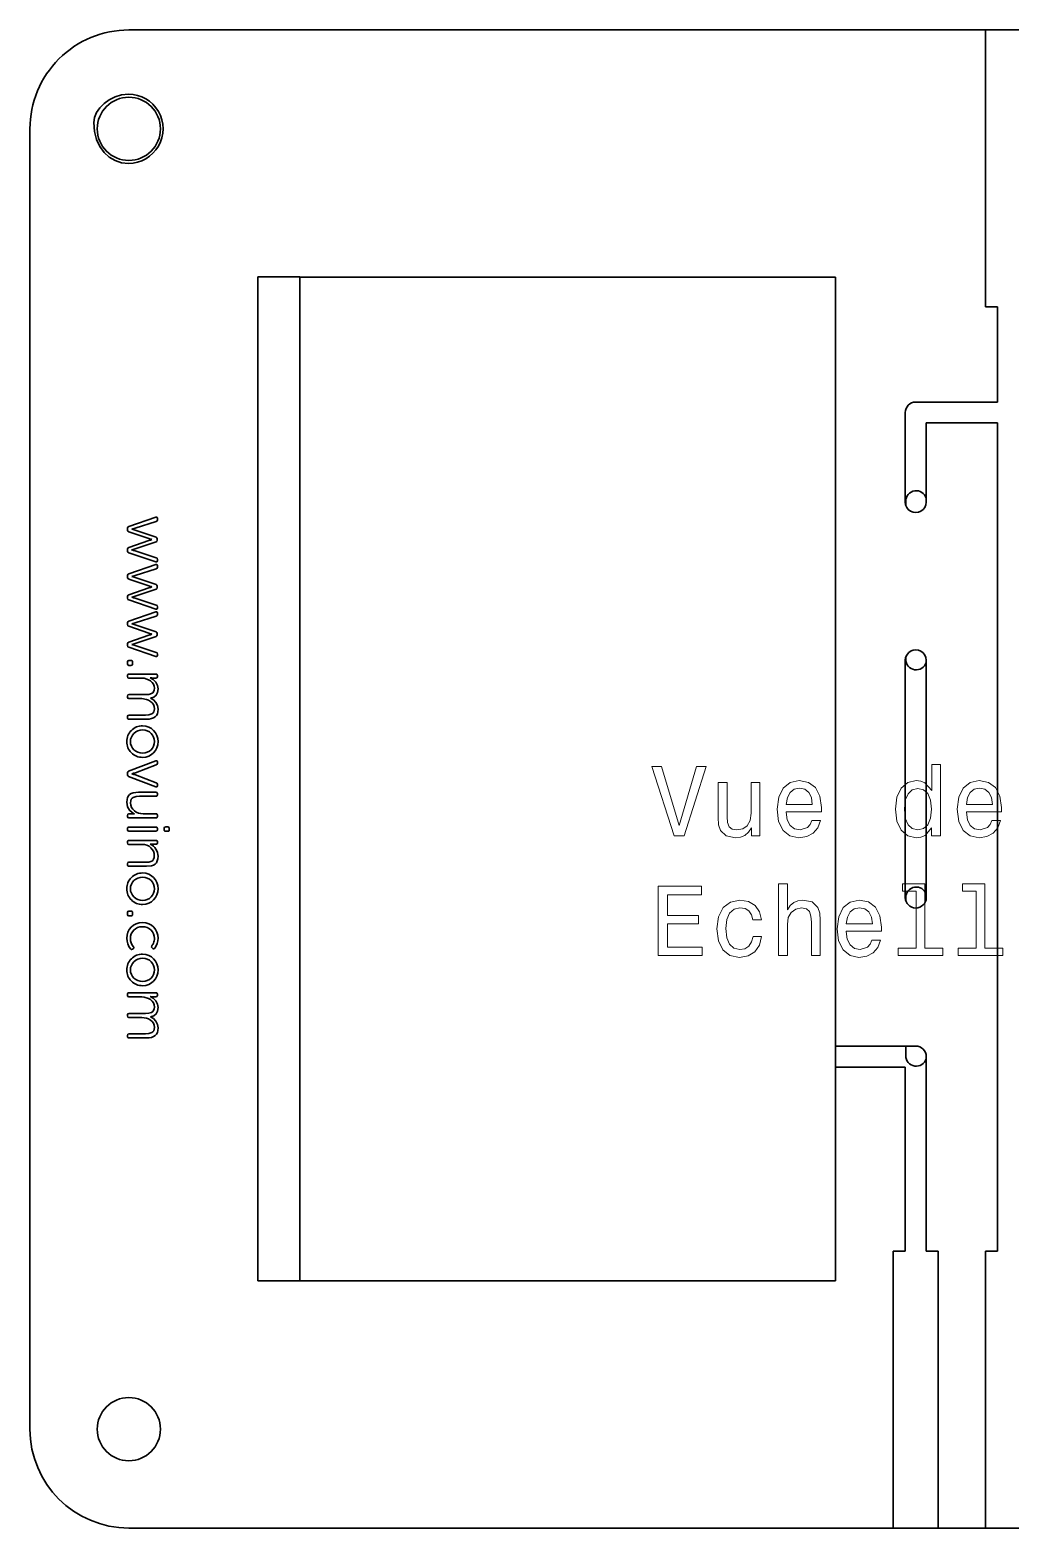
# Model space of a CAD drawing. Extents: x 321 to 857, y 218 to 648.
# Drawn here: x 640.2 to 689.7, y 289.1 to 364.8 of the extents above; entities that cross this region are included whole.
import ezdxf

# ---------------------------------------------------------------- set-up
doc = ezdxf.new("R2010")
doc.units = 0

msp = doc.modelspace()

# ---------------------------------------------------------------- linework, layer by layer
at = {"color": 7, "lineweight": 35}
for p, q in [((645.169, 364.839), (701.549, 364.839)), ((645.169, 364.839), (688.505, 364.839)), ((640.169, 294.079), (640.169, 359.839)), ((640.169, 294.079), (640.169, 359.839)), ((651.698, 301.584), (651.698, 352.348)), ((653.819, 352.348), (653.819, 301.584)), ((653.819, 301.584), (653.819, 352.342)), ((680.916, 352.342), (653.819, 352.342)), ((680.916, 313.451), (680.916, 352.342)), ((689.11, 303.08), (689.11, 344.964)), ((652.739, 301.577), (680.916, 301.577)), ((683.836, 289.079), (645.169, 289.079)), ((686.105, 289.079), (645.347, 289.079))]:
    msp.add_line(p, q, dxfattribs=at)
at = {"color": 7, "lineweight": 35, "ltscale": 0.349879}
msp.add_line((688.505, 350.844), (688.505, 364.839), dxfattribs=at)
at = {"color": 7, "lineweight": 35, "ltscale": 0.053038}
for p, q in [((651.698, 352.348), (653.819, 352.348)), ((653.819, 301.584), (651.698, 301.584))]:
    msp.add_line(p, q, dxfattribs=at)
at = {"color": 7, "lineweight": 35, "ltscale": 0.000172424}
msp.add_line((653.819, 352.348), (653.819, 352.342), dxfattribs=at)
at = {"color": 7, "lineweight": 35, "ltscale": 0.015115}
for p, q in [((689.11, 350.844), (688.505, 350.844)), ((688.505, 303.08), (689.11, 303.08))]:
    msp.add_line(p, q, dxfattribs=at)
at = {"color": 7, "lineweight": 35, "ltscale": 0.120544}
msp.add_line((689.11, 346.022), (689.11, 350.844), dxfattribs=at)
at = {"color": 7, "lineweight": 35, "ltscale": 0.113283}
msp.add_line((684.441, 340.962), (684.441, 345.493), dxfattribs=at)
at = {"color": 7, "lineweight": 35, "ltscale": 0.103705}
msp.add_line((684.962, 346.022), (689.11, 346.022), dxfattribs=at)
at = {"color": 7, "lineweight": 35, "ltscale": 2.59399e-05}
msp.add_line((684.962, 346.021), (684.962, 346.022), dxfattribs=at)
at = {"color": 7, "lineweight": 35, "ltscale": 0.100053}
msp.add_line((685.5, 344.964), (685.5, 340.962), dxfattribs=at)
at = {"color": 7, "lineweight": 35, "ltscale": 0.090253}
msp.add_line((689.11, 344.964), (685.5, 344.964), dxfattribs=at)
at = {"color": 7, "lineweight": 35, "ltscale": 0.005022}
msp.add_line((684.465, 340.807), (684.465, 341.008), dxfattribs=at)
at = {"color": 7, "lineweight": 35, "ltscale": 0.036023}
for p, q in [((645.166, 339.73), (646.53, 340.193)), ((646.53, 337.942), (645.166, 338.405)), ((645.166, 337.338), (646.53, 337.8)), ((646.53, 335.549), (645.166, 336.012)), ((645.166, 334.945), (646.53, 335.408)), ((646.53, 333.157), (645.166, 333.62))]:
    msp.add_line(p, q, dxfattribs=at)
at = {"color": 7, "lineweight": 35, "ltscale": 0.002335}
msp.add_line((645.103, 339.55), (645.103, 339.643), dxfattribs=at)
at = {"color": 7, "lineweight": 35, "ltscale": 0.02678}
for p, q in [((646.179, 339.117), (645.166, 339.466)), ((646.179, 336.724), (645.166, 337.073)), ((646.179, 334.332), (645.166, 334.681))]:
    msp.add_line(p, q, dxfattribs=at)
at = {"color": 7, "lineweight": 35, "ltscale": 0.004211}
for p, q in [((645.487, 339.637), (645.325, 339.592)), ((645.487, 337.244), (645.325, 337.199)), ((645.487, 334.852), (645.325, 334.807))]:
    msp.add_line(p, q, dxfattribs=at)
at = {"color": 7, "lineweight": 35, "ltscale": 0.000145721}
msp.add_line((645.325, 339.592), (645.325, 339.586), dxfattribs=at)
at = {"color": 7, "lineweight": 35, "ltscale": 0.002765}
for p, q in [((645.325, 339.586), (645.432, 339.556)), ((645.325, 337.193), (645.432, 337.163)), ((645.325, 334.801), (645.432, 334.771))]:
    msp.add_line(p, q, dxfattribs=at)
at = {"color": 7, "lineweight": 35, "ltscale": 0.001469}
for p, q in [((645.432, 339.556), (645.487, 339.538)), ((645.432, 337.163), (645.487, 337.145)), ((645.432, 334.771), (645.487, 334.753))]:
    msp.add_line(p, q, dxfattribs=at)
at = {"color": 7, "lineweight": 35, "ltscale": 0.027966}
for p, q in [((646.551, 339.983), (645.487, 339.637)), ((646.551, 337.59), (645.487, 337.244)), ((646.551, 335.198), (645.487, 334.852))]:
    msp.add_line(p, q, dxfattribs=at)
at = {"color": 7, "lineweight": 35, "ltscale": 0.027936}
for p, q in [((645.487, 339.538), (646.548, 339.186)), ((645.487, 337.145), (646.548, 336.794)), ((645.487, 334.753), (646.548, 334.401))]:
    msp.add_line(p, q, dxfattribs=at)
at = {"color": 7, "lineweight": 35, "ltscale": 0.001576}
for p, q in [((646.614, 340.13), (646.614, 340.067)), ((646.614, 338.065), (646.614, 338.002)), ((646.614, 335.672), (646.614, 335.609)), ((646.614, 335.345), (646.614, 335.282)), ((646.614, 333.28), (646.614, 333.217)), ((646.614, 326.686), (646.614, 326.623))]:
    msp.add_line(p, q, dxfattribs=at)
at = {"color": 7, "lineweight": 35, "ltscale": 0.026805}
for p, q in [((645.166, 338.666), (646.179, 339.018)), ((645.166, 336.273), (646.179, 336.625)), ((645.166, 333.881), (646.179, 334.233))]:
    msp.add_line(p, q, dxfattribs=at)
at = {"color": 7, "lineweight": 35, "ltscale": 0.027938}
for p, q in [((646.548, 338.946), (645.487, 338.594)), ((646.548, 336.553), (645.487, 336.201)), ((646.548, 334.161), (645.487, 333.809))]:
    msp.add_line(p, q, dxfattribs=at)
at = {"color": 7, "lineweight": 35, "ltscale": 0.000146484}
for p, q in [((646.341, 339.063), (646.341, 339.069)), ((645.325, 338.546), (645.325, 338.54)), ((645.325, 337.199), (645.325, 337.193)), ((646.341, 336.67), (646.341, 336.676)), ((645.325, 336.153), (645.325, 336.147)), ((645.325, 334.807), (645.325, 334.801)), ((646.341, 334.278), (646.341, 334.284)), ((645.325, 333.761), (645.325, 333.755)), ((645.46, 325.183), (645.46, 325.189))]:
    msp.add_line(p, q, dxfattribs=at)
at = {"color": 7, "lineweight": 35, "ltscale": 0.001801}
msp.add_line((646.608, 339.102), (646.608, 339.03), dxfattribs=at)
at = {"color": 7, "lineweight": 35, "ltscale": 0.002325}
for p, q in [((645.103, 338.489), (645.103, 338.582)), ((645.103, 336.096), (645.103, 336.189)), ((645.103, 333.704), (645.103, 333.797))]:
    msp.add_line(p, q, dxfattribs=at)
at = {"color": 7, "lineweight": 35, "ltscale": 0.002766}
for p, q in [((645.432, 338.576), (645.325, 338.546)), ((645.432, 336.183), (645.325, 336.153)), ((645.432, 333.791), (645.325, 333.761))]:
    msp.add_line(p, q, dxfattribs=at)
at = {"color": 7, "lineweight": 35, "ltscale": 0.001467}
for p, q in [((645.487, 338.594), (645.432, 338.576)), ((645.487, 336.201), (645.432, 336.183)), ((645.487, 333.809), (645.432, 333.791))]:
    msp.add_line(p, q, dxfattribs=at)
at = {"color": 7, "lineweight": 35, "ltscale": 0.027964}
for p, q in [((645.487, 338.495), (646.551, 338.149)), ((645.487, 336.102), (646.551, 335.757)), ((645.487, 333.71), (646.551, 333.364))]:
    msp.add_line(p, q, dxfattribs=at)
at = {"color": 7, "lineweight": 35, "ltscale": 0.002334}
for p, q in [((645.103, 337.157), (645.103, 337.25)), ((645.103, 334.765), (645.103, 334.858))]:
    msp.add_line(p, q, dxfattribs=at)
at = {"color": 7, "lineweight": 35, "ltscale": 0.001575}
msp.add_line((646.614, 337.737), (646.614, 337.674), dxfattribs=at)
at = {"color": 7, "lineweight": 35, "ltscale": 0.0018}
for p, q in [((646.608, 336.709), (646.608, 336.637)), ((646.608, 334.317), (646.608, 334.245))]:
    msp.add_line(p, q, dxfattribs=at)
at = {"color": 7, "lineweight": 35, "ltscale": 0.00248}
for p, q in [((645.103, 332.778), (645.103, 332.877)), ((645.352, 332.877), (645.352, 332.778)), ((645.103, 320.107), (645.103, 320.206)), ((645.352, 320.206), (645.352, 320.107))]:
    msp.add_line(p, q, dxfattribs=at)
at = {"color": 7, "lineweight": 35, "ltscale": 0.002557}
for p, q in [((645.178, 332.949), (645.28, 332.949)), ((645.28, 332.706), (645.178, 332.706)), ((645.178, 320.278), (645.28, 320.278)), ((645.28, 320.034), (645.178, 320.034))]:
    msp.add_line(p, q, dxfattribs=at)
at = {"color": 7, "lineweight": 35, "ltscale": 0.299998}
for p, q in [((684.441, 320.962), (684.441, 332.962)), ((685.5, 332.962), (685.5, 320.962))]:
    msp.add_line(p, q, dxfattribs=at)
at = {"color": 7, "lineweight": 35, "ltscale": 0.002743}
msp.add_line((684.465, 333.007), (684.465, 333.117), dxfattribs=at)
at = {"color": 7, "lineweight": 35, "ltscale": 0.00143}
for p, q in [((645.103, 332.135), (645.103, 332.192)), ((646.614, 326.217), (646.614, 326.16)), ((645.103, 324.395), (645.103, 324.452)), ((646.614, 324.452), (646.614, 324.395)), ((645.103, 323.725), (645.103, 323.782)), ((645.103, 316.015), (645.103, 316.073))]:
    msp.add_line(p, q, dxfattribs=at)
at = {"color": 7, "lineweight": 35, "ltscale": 0.034036}
for p, q in [((645.178, 332.267), (646.539, 332.267)), ((646.539, 324.993), (645.178, 324.993)), ((645.178, 324.528), (646.539, 324.528)), ((646.539, 324.323), (645.178, 324.323)), ((645.178, 323.857), (646.539, 323.857)), ((645.178, 316.148), (646.539, 316.148))]:
    msp.add_line(p, q, dxfattribs=at)
at = {"color": 7, "lineweight": 35, "ltscale": 0.01638}
for p, q in [((645.833, 332.063), (645.178, 332.063)), ((645.833, 331.023), (645.178, 331.023)), ((645.833, 315.943), (645.178, 315.943)), ((645.833, 314.903), (645.178, 314.903))]:
    msp.add_line(p, q, dxfattribs=at)
at = {"color": 7, "lineweight": 35, "ltscale": 0.000154877}
for p, q in [((646.257, 332.078), (646.257, 332.072)), ((646.272, 331.05), (646.272, 331.044)), ((645.322, 327.224), (645.322, 327.218)), ((646.257, 323.668), (646.257, 323.662)), ((646.257, 315.959), (646.257, 315.952)), ((646.272, 314.931), (646.272, 314.924)), ((652.739, 301.584), (652.739, 301.577))]:
    msp.add_line(p, q, dxfattribs=at)
at = {"color": 7, "lineweight": 35, "ltscale": 0.004358}
for p, q in [((646.539, 332.066), (646.365, 332.066)), ((645.178, 325.192), (645.352, 325.192)), ((646.539, 323.656), (646.365, 323.656)), ((646.539, 315.947), (646.365, 315.947))]:
    msp.add_line(p, q, dxfattribs=at)
at = {"color": 7, "lineweight": 35, "ltscale": 0.001352}
for p, q in [((646.614, 332.192), (646.614, 332.138)), ((646.614, 316.073), (646.614, 316.019)), ((645.103, 313.941), (645.103, 313.996))]:
    msp.add_line(p, q, dxfattribs=at)
at = {"color": 7, "lineweight": 35, "ltscale": 0.001421}
for p, q in [((645.103, 331.095), (645.103, 331.152)), ((646.614, 325.123), (646.614, 325.066)), ((645.103, 322.619), (645.103, 322.676)), ((645.103, 314.976), (645.103, 315.033))]:
    msp.add_line(p, q, dxfattribs=at)
at = {"color": 7, "lineweight": 35, "ltscale": 0.020894}
for p, q in [((645.178, 331.227), (646.013, 331.227)), ((645.178, 330.19), (646.013, 330.19)), ((645.178, 315.108), (646.013, 315.108)), ((645.178, 314.071), (646.013, 314.071))]:
    msp.add_line(p, q, dxfattribs=at)
at = {"color": 7, "lineweight": 35, "ltscale": 0.001353}
for p, q in [((645.103, 330.061), (645.103, 330.115)), ((645.103, 325.066), (645.103, 325.12)), ((646.614, 323.782), (646.614, 323.728))]:
    msp.add_line(p, q, dxfattribs=at)
at = {"color": 7, "lineweight": 35, "ltscale": 0.022168}
for p, q in [((646.064, 329.986), (645.178, 329.986)), ((646.064, 322.544), (645.178, 322.544)), ((646.064, 313.866), (645.178, 313.866))]:
    msp.add_line(p, q, dxfattribs=at)
at = {"color": 7, "lineweight": 35, "ltscale": 0.036627}
msp.add_line((645.16, 327.353), (646.527, 327.879), dxfattribs=at)
at = {"color": 7, "lineweight": 35, "ltscale": 0.028065}
msp.add_line((646.554, 327.674), (645.505, 327.275), dxfattribs=at)
at = {"color": 7, "lineweight": 35, "ltscale": 0.001654}
msp.add_line((646.614, 327.822), (646.614, 327.756), dxfattribs=at)
at = {"color": 7, "lineweight": 35, "ltscale": 0.002472}
msp.add_line((645.103, 327.17), (645.103, 327.269), dxfattribs=at)
at = {"color": 7, "lineweight": 35, "ltscale": 0.036629}
msp.add_line((646.527, 326.562), (645.16, 327.089), dxfattribs=at)
at = {"color": 7, "lineweight": 35, "ltscale": 0.028041}
msp.add_line((645.505, 327.164), (646.554, 326.767), dxfattribs=at)
at = {"color": 7, "lineweight": 35, "ltscale": 0.02216}
msp.add_line((645.653, 326.289), (646.539, 326.289), dxfattribs=at)
at = {"color": 7, "lineweight": 35, "ltscale": 0.020808}
msp.add_line((646.539, 326.084), (645.707, 326.084), dxfattribs=at)
at = {"color": 7, "lineweight": 35, "ltscale": 0.016226}
msp.add_line((645.89, 325.198), (646.539, 325.198), dxfattribs=at)
at = {"color": 7, "lineweight": 35, "ltscale": 0.001878}
for p, q in [((646.96, 324.386), (646.96, 324.461)), ((647.215, 324.461), (647.215, 324.386))]:
    msp.add_line(p, q, dxfattribs=at)
at = {"color": 7, "lineweight": 35, "ltscale": 0.002704}
for p, q in [((647.032, 324.534), (647.14, 324.534)), ((647.14, 324.314), (647.032, 324.314))]:
    msp.add_line(p, q, dxfattribs=at)
at = {"color": 7, "lineweight": 35, "ltscale": 0.016605}
msp.add_line((645.842, 323.653), (645.178, 323.653), dxfattribs=at)
at = {"color": 7, "lineweight": 35, "ltscale": 0.020816}
msp.add_line((645.178, 322.748), (646.01, 322.748), dxfattribs=at)
at = {"color": 7, "lineweight": 35, "ltscale": 0.003988}
msp.add_line((684.465, 320.807), (684.465, 320.966), dxfattribs=at)
at = {"color": 7, "lineweight": 35, "ltscale": 0.000922733}
msp.add_line((645.391, 318.369), (645.361, 318.348), dxfattribs=at)
at = {"color": 7, "lineweight": 35, "ltscale": 0.000979538}
msp.add_line((646.377, 318.393), (646.344, 318.414), dxfattribs=at)
at = {"color": 7, "lineweight": 35, "ltscale": 0.026458}
msp.add_line((680.912, 312.393), (680.912, 313.451), dxfattribs=at)
at = {"color": 7, "lineweight": 35, "ltscale": 0.000100708}
msp.add_line((680.912, 313.451), (680.916, 313.451), dxfattribs=at)
at = {"color": 7, "lineweight": 35, "ltscale": 0.101004}
msp.add_line((680.916, 313.451), (684.956, 313.451), dxfattribs=at)
at = {"color": 7, "lineweight": 35, "ltscale": 0.012112}
msp.add_line((684.465, 312.966), (684.465, 313.451), dxfattribs=at)
at = {"color": 7, "lineweight": 35, "ltscale": 0.000326821}
msp.add_line((684.956, 313.451), (684.969, 313.452), dxfattribs=at)
at = {"color": 7, "lineweight": 35, "ltscale": 0.246049}
msp.add_line((685.5, 312.922), (685.5, 303.08), dxfattribs=at)
at = {"color": 7, "lineweight": 35, "ltscale": 0.000102234}
msp.add_line((680.912, 312.393), (680.916, 312.393), dxfattribs=at)
at = {"color": 7, "lineweight": 35, "ltscale": 0.088135}
msp.add_line((684.441, 312.393), (680.916, 312.393), dxfattribs=at)
at = {"color": 7, "lineweight": 35, "ltscale": 0.270382}
msp.add_line((680.916, 301.577), (680.916, 312.393), dxfattribs=at)
at = {"color": 7, "lineweight": 35, "ltscale": 0.232819}
msp.add_line((684.441, 303.08), (684.441, 312.393), dxfattribs=at)
at = {"color": 7, "lineweight": 35, "ltscale": 0.015125}
for p, q in [((683.836, 303.08), (684.441, 303.08)), ((685.5, 303.08), (686.105, 303.08))]:
    msp.add_line(p, q, dxfattribs=at)
at = {"color": 7, "lineweight": 35, "ltscale": 0.350005}
for p, q in [((683.836, 289.08), (683.836, 303.08)), ((686.105, 303.08), (686.105, 289.08)), ((688.505, 289.08), (688.505, 303.08))]:
    msp.add_line(p, q, dxfattribs=at)
at = {"color": 7, "lineweight": 35, "ltscale": 0.026045}
msp.add_line((652.739, 301.584), (651.698, 301.584), dxfattribs=at)
at = {"color": 7, "lineweight": 35, "ltscale": 0.026993}
msp.add_line((653.819, 301.584), (652.739, 301.584), dxfattribs=at)
at = {"color": 7, "lineweight": 35, "ltscale": 0.060013}
msp.add_line((688.505, 289.079), (686.105, 289.079), dxfattribs=at)
at = {"color": 7, "lineweight": 35, "ltscale": 0.384578}
msp.add_line((701.499, 289.079), (686.116, 289.079), dxfattribs=at)
at = {"color": 7, "lineweight": 35}
for points in [[(645.154, 361.591), (644.801, 361.556), (644.473, 361.459), (644.175, 361.309), (643.916, 361.119), (643.703, 360.898), (643.541, 360.659), (643.439, 360.41), (643.404, 360.164)], [(643.404, 360.164), (643.439, 359.705), (643.541, 359.296), (643.703, 358.942), (643.916, 358.644), (644.175, 358.408), (644.473, 358.234), (644.801, 358.128), (645.154, 358.092)], [(646.53, 340.193), (646.577, 340.197), (646.605, 340.176), (646.614, 340.13)], [(646.614, 338.002), (646.605, 337.958), (646.577, 337.938), (646.53, 337.942)], [(646.53, 337.8), (646.577, 337.804), (646.605, 337.783), (646.614, 337.737)], [(646.614, 335.609), (646.605, 335.565), (646.577, 335.545), (646.53, 335.549)], [(646.53, 335.408), (646.577, 335.412), (646.605, 335.391), (646.614, 335.345)], [(646.614, 333.217), (646.605, 333.173), (646.577, 333.153), (646.53, 333.157)], [(646.464, 331.546), (646.45, 331.655), (646.409, 331.756), (646.345, 331.845), (646.263, 331.92), (646.167, 331.98), (645.947, 332.053), (645.833, 332.063)], [(646.257, 332.072), (646.404, 331.988), (646.53, 331.855), (646.617, 331.693), (646.642, 331.605), (646.651, 331.516)], [(646.539, 332.267), (646.581, 332.259), (646.606, 332.234), (646.614, 332.192)], [(646.614, 332.138), (646.606, 332.098), (646.581, 332.074), (646.539, 332.066)], [(646.013, 331.227), (646.179, 331.236), (646.323, 331.278), (646.38, 331.319), (646.425, 331.375), (646.454, 331.449), (646.464, 331.546)], [(646.651, 331.516), (646.627, 331.33), (646.556, 331.194), (646.437, 331.102), (646.272, 331.05)], [(646.464, 330.515), (646.45, 330.624), (646.41, 330.722), (646.347, 330.809), (646.266, 330.883), (646.17, 330.943), (646.063, 330.987), (645.833, 331.023)], [(646.013, 330.19), (646.188, 330.202), (646.33, 330.25), (646.386, 330.293), (646.428, 330.35), (646.455, 330.423), (646.464, 330.515)], [(646.272, 331.044), (646.412, 330.958), (646.533, 330.829), (646.619, 330.67), (646.651, 330.488)], [(645.866, 329.65), (646.028, 329.634), (646.177, 329.586), (646.31, 329.512), (646.425, 329.415), (646.519, 329.297), (646.59, 329.163), (646.635, 329.013), (646.651, 328.853)], [(645.866, 329.439), (645.739, 329.427), (645.621, 329.393), (645.516, 329.338), (645.426, 329.266), (645.352, 329.18), (645.297, 329.08), (645.262, 328.968), (645.249, 328.85), (645.262, 328.733), (645.297, 328.623), (645.352, 328.523), (645.426, 328.437), (645.516, 328.365), (645.621, 328.31), (645.739, 328.276), (645.866, 328.264)], [(645.866, 328.264), (645.991, 328.276), (646.105, 328.31), (646.208, 328.365), (646.296, 328.437), (646.368, 328.523), (646.422, 328.623), (646.456, 328.733), (646.467, 328.85), (646.456, 328.968), (646.422, 329.08), (646.368, 329.18), (646.296, 329.266), (646.208, 329.338), (646.105, 329.393), (645.99, 329.427), (645.866, 329.439)], [(646.651, 328.853), (646.635, 328.692), (646.59, 328.542), (646.519, 328.406), (646.425, 328.288), (646.31, 328.19), (646.177, 328.117), (646.028, 328.07), (645.866, 328.053)], [(646.527, 327.879), (646.575, 327.886), (646.592, 327.879), (646.61, 327.854), (646.614, 327.822)], [(646.614, 326.623), (646.61, 326.588), (646.605, 326.576), (646.593, 326.562), (646.576, 326.556), (646.527, 326.562)], [(645.066, 325.784), (645.077, 325.918), (645.107, 326.028), (645.151, 326.108), (645.211, 326.172), (645.293, 326.224), (645.393, 326.26), (645.653, 326.289)], [(645.46, 325.189), (645.337, 325.259), (645.208, 325.383), (645.107, 325.557), (645.077, 325.664), (645.066, 325.784)], [(645.707, 326.084), (645.535, 326.074), (645.393, 326.03), (645.337, 325.989), (645.295, 325.931), (645.268, 325.854), (645.259, 325.757)], [(646.539, 326.289), (646.581, 326.281), (646.606, 326.257), (646.614, 326.217)], [(645.259, 325.757), (645.272, 325.634), (645.312, 325.524), (645.372, 325.428), (645.451, 325.348), (645.546, 325.284), (645.653, 325.237), (645.769, 325.208), (645.89, 325.198)], [(646.539, 325.198), (646.581, 325.19), (646.606, 325.164), (646.614, 325.123)], [(646.614, 325.066), (646.606, 325.026), (646.581, 325.001), (646.539, 324.993)], [(646.539, 324.528), (646.581, 324.519), (646.606, 324.494), (646.614, 324.452)], [(646.614, 324.395), (646.606, 324.355), (646.581, 324.331), (646.539, 324.323)], [(647.14, 324.534), (647.182, 324.526), (647.207, 324.502), (647.215, 324.461)], [(647.215, 324.386), (647.207, 324.346), (647.182, 324.322), (647.14, 324.314)], [(646.458, 323.079), (646.447, 323.195), (646.412, 323.304), (646.356, 323.402), (646.282, 323.486), (646.192, 323.555), (646.087, 323.608), (645.969, 323.641), (645.842, 323.653)], [(646.539, 323.857), (646.581, 323.849), (646.606, 323.824), (646.614, 323.782)], [(646.614, 323.728), (646.606, 323.688), (646.581, 323.664), (646.539, 323.656)], [(646.01, 322.748), (646.182, 322.759), (646.325, 322.804), (646.38, 322.846), (646.422, 322.905), (646.449, 322.981), (646.458, 323.079)], [(646.651, 323.052), (646.641, 322.922), (646.611, 322.814), (646.563, 322.727), (646.497, 322.658), (646.413, 322.606), (646.312, 322.571), (646.064, 322.544)], [(645.866, 321.997), (645.739, 321.985), (645.621, 321.95), (645.516, 321.895), (645.426, 321.824), (645.352, 321.738), (645.297, 321.638), (645.262, 321.526), (645.249, 321.408), (645.262, 321.291), (645.297, 321.18), (645.352, 321.081), (645.426, 320.994), (645.516, 320.923), (645.621, 320.868), (645.739, 320.834), (645.866, 320.821)], [(645.866, 322.207), (646.028, 322.191), (646.177, 322.144), (646.31, 322.07), (646.425, 321.973), (646.519, 321.855), (646.59, 321.72), (646.635, 321.571), (646.651, 321.411)], [(645.866, 320.821), (645.991, 320.834), (646.105, 320.868), (646.208, 320.923), (646.296, 320.994), (646.368, 321.081), (646.422, 321.18), (646.456, 321.291), (646.467, 321.408), (646.456, 321.526), (646.422, 321.638), (646.368, 321.738), (646.296, 321.824), (646.208, 321.895), (646.105, 321.95), (645.99, 321.985), (645.866, 321.997)], [(646.651, 321.411), (646.635, 321.25), (646.59, 321.1), (646.519, 320.964), (646.425, 320.846), (646.31, 320.748), (646.177, 320.674), (646.028, 320.627), (645.866, 320.611)], [(645.066, 318.904), (645.081, 319.067), (645.124, 319.218), (645.193, 319.354), (645.286, 319.471), (645.401, 319.566), (645.535, 319.637), (645.688, 319.682), (645.857, 319.698)], [(645.857, 319.487), (645.728, 319.476), (645.61, 319.442), (645.507, 319.388), (645.42, 319.317), (645.348, 319.23), (645.295, 319.13), (645.261, 319.017), (645.25, 318.895)], [(645.857, 319.698), (646.024, 319.682), (646.177, 319.636), (646.312, 319.563), (646.428, 319.467), (646.522, 319.351), (646.592, 319.217), (646.636, 319.066), (646.651, 318.904)], [(646.467, 318.898), (646.456, 319.018), (646.422, 319.13), (646.369, 319.23), (646.297, 319.317), (646.209, 319.388), (646.105, 319.442), (645.987, 319.476), (645.857, 319.487)], [(645.409, 318.468), (645.427, 318.432), (645.421, 318.399), (645.391, 318.369)], [(646.479, 318.402), (646.449, 318.377), (646.415, 318.374), (646.377, 318.393)], [(645.866, 317.891), (645.739, 317.88), (645.621, 317.845), (645.516, 317.79), (645.426, 317.718), (645.352, 317.632), (645.297, 317.532), (645.262, 317.421), (645.249, 317.303), (645.262, 317.186), (645.297, 317.075), (645.352, 316.975), (645.426, 316.889), (645.516, 316.817), (645.621, 316.763), (645.739, 316.728), (645.866, 316.716)], [(645.866, 318.102), (646.028, 318.086), (646.177, 318.038), (646.31, 317.964), (646.425, 317.867), (646.519, 317.75), (646.59, 317.615), (646.635, 317.465), (646.651, 317.305)], [(645.866, 316.716), (645.991, 316.728), (646.105, 316.763), (646.208, 316.817), (646.296, 316.889), (646.368, 316.975), (646.422, 317.075), (646.456, 317.186), (646.467, 317.303), (646.456, 317.421), (646.422, 317.532), (646.368, 317.632), (646.296, 317.718), (646.208, 317.79), (646.105, 317.845), (645.99, 317.88), (645.866, 317.891)], [(646.651, 317.305), (646.635, 317.145), (646.59, 316.994), (646.519, 316.858), (646.425, 316.74), (646.31, 316.643), (646.177, 316.569), (646.028, 316.522), (645.866, 316.505)], [(646.464, 315.427), (646.45, 315.536), (646.409, 315.637), (646.345, 315.726), (646.263, 315.801), (646.167, 315.861), (645.947, 315.934), (645.833, 315.943)], [(646.257, 315.952), (646.404, 315.868), (646.53, 315.736), (646.617, 315.574), (646.642, 315.486), (646.651, 315.396)], [(646.539, 316.148), (646.581, 316.139), (646.606, 316.114), (646.614, 316.073)], [(646.614, 316.019), (646.606, 315.978), (646.581, 315.954), (646.539, 315.947)], [(646.013, 315.108), (646.179, 315.117), (646.323, 315.159), (646.38, 315.199), (646.425, 315.255), (646.454, 315.329), (646.464, 315.427)], [(646.651, 315.396), (646.627, 315.211), (646.556, 315.075), (646.437, 314.983), (646.272, 314.931)], [(646.464, 314.396), (646.45, 314.505), (646.41, 314.603), (646.347, 314.69), (646.266, 314.764), (646.17, 314.823), (646.063, 314.867), (645.833, 314.903)], [(646.272, 314.924), (646.412, 314.839), (646.533, 314.71), (646.619, 314.55), (646.651, 314.368)], [(646.013, 314.071), (646.188, 314.083), (646.33, 314.131), (646.386, 314.174), (646.428, 314.23), (646.455, 314.303), (646.464, 314.396)]]:
    msp.add_lwpolyline(points, dxfattribs=at)
at = {"color": 7, "lineweight": 13}
for points in [[(673.884, 327.584), (673.006, 324.604), (672.103, 327.584), (671.624, 327.584), (672.754, 324.079), (673.258, 324.079), (674.363, 327.584)], [(685.771, 324.498), (685.771, 324.079), (686.214, 324.079), (686.214, 327.7), (685.776, 327.7), (685.776, 326.374), (685.438, 326.757), (685.231, 326.848), (684.994, 326.883), (684.565, 326.783), (684.232, 326.5), (684.016, 326.046), (683.94, 325.436), (684.016, 324.826), (684.232, 324.367), (684.565, 324.079), (684.994, 323.984), (685.231, 324.019), (685.443, 324.11)], [(677.086, 326.788), (676.642, 326.788), (676.642, 325.224), (676.592, 324.861), (676.446, 324.599), (676.219, 324.438), (675.921, 324.387), (675.684, 324.427), (675.533, 324.548), (675.447, 324.755), (675.427, 325.048), (675.427, 326.788), (674.983, 326.788), (674.983, 325.007), (674.998, 324.649), (675.094, 324.352), (675.387, 324.079), (675.856, 323.984), (676.108, 324.019), (676.325, 324.11), (676.511, 324.266), (676.662, 324.493), (676.662, 324.079), (677.086, 324.079)], [(678.423, 325.305), (680.198, 325.305), (680.203, 325.512), (680.122, 326.092), (679.9, 326.525), (679.547, 326.788), (679.078, 326.883), (678.619, 326.783), (678.266, 326.5), (678.039, 326.041), (677.959, 325.436), (678.034, 324.816), (678.261, 324.362), (678.609, 324.079), (679.063, 323.984), (679.456, 324.049), (679.779, 324.221), (680.016, 324.493), (680.152, 324.856), (679.714, 324.856), (679.623, 324.654), (679.492, 324.503), (679.119, 324.382), (678.831, 324.438), (678.614, 324.614), (678.473, 324.901), (678.423, 325.29)], [(687.531, 325.305), (689.306, 325.305), (689.311, 325.512), (689.23, 326.092), (689.008, 326.525), (688.655, 326.788), (688.186, 326.883), (687.727, 326.783), (687.374, 326.5), (687.147, 326.041), (687.067, 325.436), (687.142, 324.816), (687.369, 324.362), (687.717, 324.079), (688.171, 323.984), (688.564, 324.049), (688.887, 324.221), (689.124, 324.493), (689.26, 324.856), (688.822, 324.856), (688.731, 324.654), (688.6, 324.503), (688.227, 324.382), (687.939, 324.438), (687.722, 324.614), (687.581, 324.901), (687.531, 325.29)], [(678.423, 325.678), (678.478, 326.026), (678.614, 326.283), (678.821, 326.44), (679.093, 326.495), (679.361, 326.44), (679.567, 326.283), (679.693, 326.026), (679.739, 325.678)], [(685.07, 326.485), (685.362, 326.414), (685.584, 326.218), (685.715, 325.89), (685.766, 325.436), (685.715, 324.977), (685.584, 324.649), (685.362, 324.448), (685.07, 324.382), (684.792, 324.448), (684.58, 324.649), (684.439, 324.982), (684.394, 325.436), (684.439, 325.885), (684.58, 326.213), (684.792, 326.414)], [(687.531, 325.678), (687.586, 326.026), (687.722, 326.283), (687.929, 326.44), (688.201, 326.495), (688.469, 326.44), (688.675, 326.283), (688.802, 326.026), (688.847, 325.678)], [(671.947, 318.033), (674.166, 318.033), (674.166, 318.456), (672.411, 318.456), (672.411, 319.641), (673.974, 319.641), (673.974, 320.06), (672.411, 320.06), (672.411, 321.109), (674.126, 321.109), (674.126, 321.533), (671.947, 321.533)], [(678.034, 318.033), (678.478, 318.033), (678.478, 319.596), (678.523, 319.954), (678.67, 320.216), (678.897, 320.378), (679.199, 320.438), (679.441, 320.388), (679.593, 320.252), (679.668, 320.025), (679.693, 319.722), (679.693, 318.033), (680.137, 318.033), (680.137, 319.813), (680.117, 320.171), (680.026, 320.468), (679.729, 320.741), (679.265, 320.837), (679.013, 320.801), (678.796, 320.706), (678.614, 320.554), (678.478, 320.347), (678.478, 321.654), (678.034, 321.654)], [(684.989, 321.28), (684.989, 318.406), (684.076, 318.406), (684.076, 318.033), (686.34, 318.033), (686.34, 318.406), (685.433, 318.406), (685.433, 321.654), (684.293, 321.654), (684.293, 321.28)], [(688.025, 321.28), (688.025, 318.406), (687.112, 318.406), (687.112, 318.033), (689.376, 318.033), (689.376, 318.406), (688.469, 318.406), (688.469, 321.654), (687.329, 321.654), (687.329, 321.28)], [(676.723, 319.843), (677.162, 319.843), (677.071, 320.247), (676.854, 320.564), (676.516, 320.761), (676.077, 320.837), (675.593, 320.736), (675.225, 320.453), (674.993, 319.994), (674.912, 319.379), (674.988, 318.769), (675.215, 318.315), (675.573, 318.033), (676.062, 317.937), (676.496, 318.012), (676.834, 318.224), (677.066, 318.557), (677.167, 319.001), (676.743, 319.001), (676.667, 318.718), (676.526, 318.507), (676.325, 318.376), (676.077, 318.335), (675.77, 318.401), (675.548, 318.602), (675.412, 318.93), (675.366, 319.394), (675.412, 319.848), (675.553, 320.176), (675.78, 320.378), (676.077, 320.448), (676.34, 320.403), (676.536, 320.287), (676.667, 320.095)], [(681.459, 319.258), (683.234, 319.258), (683.239, 319.465), (683.158, 320.045), (682.936, 320.479), (682.583, 320.741), (682.114, 320.837), (681.655, 320.736), (681.302, 320.453), (681.075, 319.994), (680.995, 319.389), (681.07, 318.769), (681.297, 318.315), (681.645, 318.033), (682.099, 317.937), (682.492, 318.002), (682.815, 318.174), (683.052, 318.446), (683.188, 318.809), (682.75, 318.809), (682.659, 318.608), (682.528, 318.456), (682.155, 318.335), (681.867, 318.391), (681.65, 318.567), (681.509, 318.855), (681.459, 319.243)], [(681.459, 319.631), (681.514, 319.979), (681.65, 320.236), (681.857, 320.393), (682.129, 320.448), (682.397, 320.393), (682.603, 320.236), (682.729, 319.979), (682.775, 319.631)]]:
    msp.add_lwpolyline(points, close=True, dxfattribs=at)
at = {"color": 7, "lineweight": 35}
for centre in [(645.169, 359.839), (645.169, 294.079)]:
    msp.add_circle(centre, 1.6, dxfattribs=at)
for centre, radius, start, end in [((645.169, 359.839), 5, 90, 180.00001), ((645.169, 359.839), 5, 90, 180.00001), ((645.155, 359.841), 1.75, 269.97946, 90.02306), ((684.97, 345.493), 0.529, 90.89247, 179.95562), ((684.97, 340.962), 0.529, 179.98532, 0.04224), ((684.994, 341.007), 0.529, 17.08804, 179.90487), ((645.186, 339.649), 0.0836, 104.24566, 183.93748), ((645.181, 339.543), 0.0787, 175.22378, 258.47186), ((646.535, 340.06), 0.0787, 281.52814, 4.77622), ((645.181, 338.589), 0.0787, 101.52814, 184.77622), ((646.975, 341.496), 2.508, 251.48521, 255.35253), ((646.553, 338.006), 1.078, 101.35552, 110.3134), ((646.53, 339.11), 0.0786, 354.26624, 76.4109), ((646.53, 339.022), 0.0782, 283.34726, 5.71547), ((645.182, 338.482), 0.0791, 175.19844, 258.2328), ((645.147, 337.588), 0.969, 69.43808, 79.41053), ((646.535, 338.072), 0.0791, 355.19844, 78.2328), ((645.186, 337.256), 0.0836, 104.24566, 183.93748), ((645.181, 337.151), 0.0787, 175.22378, 258.47186), ((646.535, 337.668), 0.0787, 281.52814, 4.77622), ((646.975, 339.103), 2.508, 251.48521, 255.35253), ((646.553, 335.614), 1.078, 101.35552, 110.3134), ((646.53, 336.717), 0.0786, 354.26624, 76.4109), ((646.53, 336.629), 0.0782, 283.34726, 5.71547), ((645.181, 336.196), 0.0787, 101.52814, 184.77622), ((645.182, 336.09), 0.0791, 175.19844, 258.2328), ((645.147, 335.195), 0.969, 69.43808, 79.41053), ((646.535, 335.679), 0.0791, 355.19844, 78.2328), ((645.186, 334.864), 0.0836, 104.24566, 183.93748), ((646.535, 335.275), 0.0787, 281.52814, 4.77622), ((645.181, 334.758), 0.0787, 175.22378, 258.47186), ((646.975, 336.711), 2.508, 251.48521, 255.35253), ((646.553, 333.221), 1.078, 101.35552, 110.3134), ((646.53, 334.325), 0.0786, 354.26624, 76.4109), ((646.53, 334.237), 0.0782, 283.34726, 5.71547), ((645.181, 333.804), 0.0787, 101.52814, 184.77622), ((645.182, 333.697), 0.0791, 175.19844, 258.2328), ((645.147, 332.803), 0.969, 69.43808, 79.41053), ((646.535, 333.287), 0.0791, 355.19844, 78.2328), ((684.971, 332.962), 0.529, 0.00675, 180.01544), ((645.29, 332.887), 0.0622, 351.21996, 98.78003), ((645.29, 332.768), 0.0623, 261.31961, 9.00009), ((684.993, 333.008), 0.53, 180.03006, 342.93223), ((645.167, 332.202), 0.0647, 81.04026, 188.95921), ((646.355, 332.475), 0.409, 256.03029, 271.32697), ((645.857, 328.859), 0.79, 89.33153, 180.65235), ((645.168, 330.051), 0.0649, 171.21496, 278.78504), ((645.856, 328.844), 0.79, 179.56009, 270.6812), ((645.184, 327.275), 0.0811, 107.24213, 184.78182), ((646.537, 327.75), 0.0767, 282.66464, 4.60524), ((645.179, 327.162), 0.0759, 174.27572, 255.57146), ((645.017, 328.659), 1.467, 281.98523, 289.42008), ((645.133, 326.236), 0.999, 68.12482, 79.09992), ((646.538, 326.692), 0.0762, 355.21977, 77.5673), ((646.549, 326.149), 0.0647, 261.04079, 8.95974), ((645.376, 324.82), 0.372, 76.94108, 93.70884), ((645.167, 324.463), 0.0647, 81.04026, 188.95921), ((647.023, 324.471), 0.0623, 81.31962, 189.00009), ((647.023, 324.377), 0.0622, 171.21996, 278.78003), ((645.167, 323.792), 0.0647, 81.04026, 188.95921), ((646.355, 324.065), 0.409, 256.03029, 271.32697), ((645.978, 323.049), 0.673, 0.20429, 65.55631), ((645.857, 321.417), 0.79, 89.33153, 180.65235), ((645.167, 322.609), 0.0647, 171.04079, 278.95974), ((645.856, 321.402), 0.79, 179.56009, 270.6812), ((684.994, 320.966), 0.529, 17.08535, 179.98531), ((684.971, 320.962), 0.529, 179.99114, 359.98912), ((645.29, 320.215), 0.0622, 351.21996, 98.78003), ((645.29, 320.097), 0.0623, 261.31961, 9.00009), ((645.901, 318.9), 0.835, 179.70799, 219.74417), ((645.916, 318.901), 0.667, 180.54129, 220.50725), ((645.464, 319.133), 1.062, 324.51661, 333.8024), ((645.96, 318.881), 0.507, 334.64769, 1.94233), ((645.853, 318.897), 0.798, 321.72483, 0.54643), ((645.857, 317.311), 0.79, 89.33153, 180.65235), ((645.856, 317.296), 0.79, 179.56009, 270.6812), ((645.167, 316.083), 0.0647, 81.04026, 188.95921), ((646.355, 316.355), 0.409, 256.03029, 271.32697), ((645.168, 313.931), 0.0649, 171.21496, 278.78504), ((684.994, 312.967), 0.529, 180.00382, 342.98938), ((684.969, 312.922), 0.531, 359.99857, 90.00251), ((645.169, 294.079), 5, 180.00001, 270), ((645.169, 294.079), 5, 180.00001, 270)]:
    msp.add_arc(centre, radius, start, end, dxfattribs=at)
for centre, major_axis, ratio, start_param, end_param in [((649.127, 329.091), (4.007, -3.839), 0.096964, 3.040716, 3.234213), ((653.309, 340.611), (8.189, 7.885), 0.067754, 3.07644, 3.211836), ((649.127, 335.921), (4.007, 3.839), 0.096964, 3.048972, 3.242469), ((653.309, 322.984), (8.187, -8.225), 0.067801, 3.074206, 3.209603), ((653.309, 338.928), (8.189, 7.885), 0.067754, 3.07644, 3.211836), ((558.537, 421.528), (87.992, -91.401), 0.050662, 6.276775, 6.335795), ((653.309, 321.947), (8.187, -8.225), 0.067801, 3.074206, 3.209603), ((528.264, 437.295), (118.294, -107.14), 0.050956, 6.226983, 6.273158), ((649.127, 321.334), (4.007, -3.839), 0.096964, 3.040716, 3.234213), ((653.309, 332.898), (8.189, 7.885), 0.067754, 3.07644, 3.211836), ((649.127, 328.181), (4.007, 3.839), 0.096964, 3.048972, 3.242469), ((649.127, 327.511), (4.007, 3.839), 0.096964, 3.048972, 3.242469), ((653.309, 314.843), (8.189, -7.885), 0.067754, 3.071349, 3.206745), ((649.127, 316.419), (4.007, -3.839), 0.096964, 3.040716, 3.234213), ((653.309, 327.939), (8.189, 7.885), 0.067754, 3.07644, 3.211836), ((645.787, 325.136), (-0.472, -6.801), 0.096067, 6.194402, 6.351801), ((659.239, 322.317), (12.926, 3.866), 0.061201, 3.070567, 3.194513), ((649.127, 319.802), (4.007, 3.839), 0.096964, 3.048972, 3.242469), ((653.309, 306.864), (8.187, -8.225), 0.067801, 3.074206, 3.209603), ((653.309, 322.808), (8.189, 7.885), 0.067754, 3.07644, 3.211836), ((653.309, 305.827), (8.187, -8.225), 0.067801, 3.074206, 3.209603), ((528.264, 421.175), (118.294, -107.14), 0.050956, 6.226983, 6.273158), ((558.537, 405.408), (87.992, -91.401), 0.050662, 6.276775, 6.335795)]:
    msp.add_ellipse(centre, major_axis=major_axis, ratio=ratio, start_param=start_param, end_param=end_param, dxfattribs=at)

doc.saveas('drawing.dxf')
